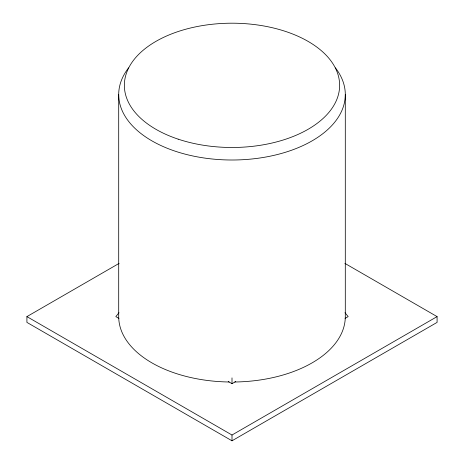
<?xml version="1.0" encoding="UTF-8"?>
<svg xmlns="http://www.w3.org/2000/svg" width="464" height="464" viewBox="0 0 464 464"><rect width="100%" height="100%" fill="white"/><g stroke="black" fill="none" stroke-linecap="round" stroke-linejoin="round"><path stroke-width="0.7" d="M118.999 312.713L115.838 316.61L118.958 318.414M344.891 263.384L437.088 316.61L437.088 322.393L232 440.8L26.912 322.393L26.912 316.61L119.109 263.384M228.253 381.512L232 383.676L235.747 381.512M345.042 318.414L348.162 316.61L345.001 312.713M26.912 316.61L232 435.017L437.088 316.61M345.297 94.592L345.297 316.61A113.297 65.412 0 0 1 234.819 382M232 377.887L232 383.676M232 435.017L232 440.8M118.703 94.592L118.703 316.61A113.297 65.412 0 0 0 229.181 382M335.42 67.877A113.297 65.412 0 0 1 232 160.005A113.297 65.412 0 0 1 128.58 67.877M178.182 139.159A107.631 62.141 0 0 0 339.631 85.341A107.631 62.141 0 0 0 178.182 31.523A107.631 62.141 0 0 0 178.182 139.159"/></g></svg>
